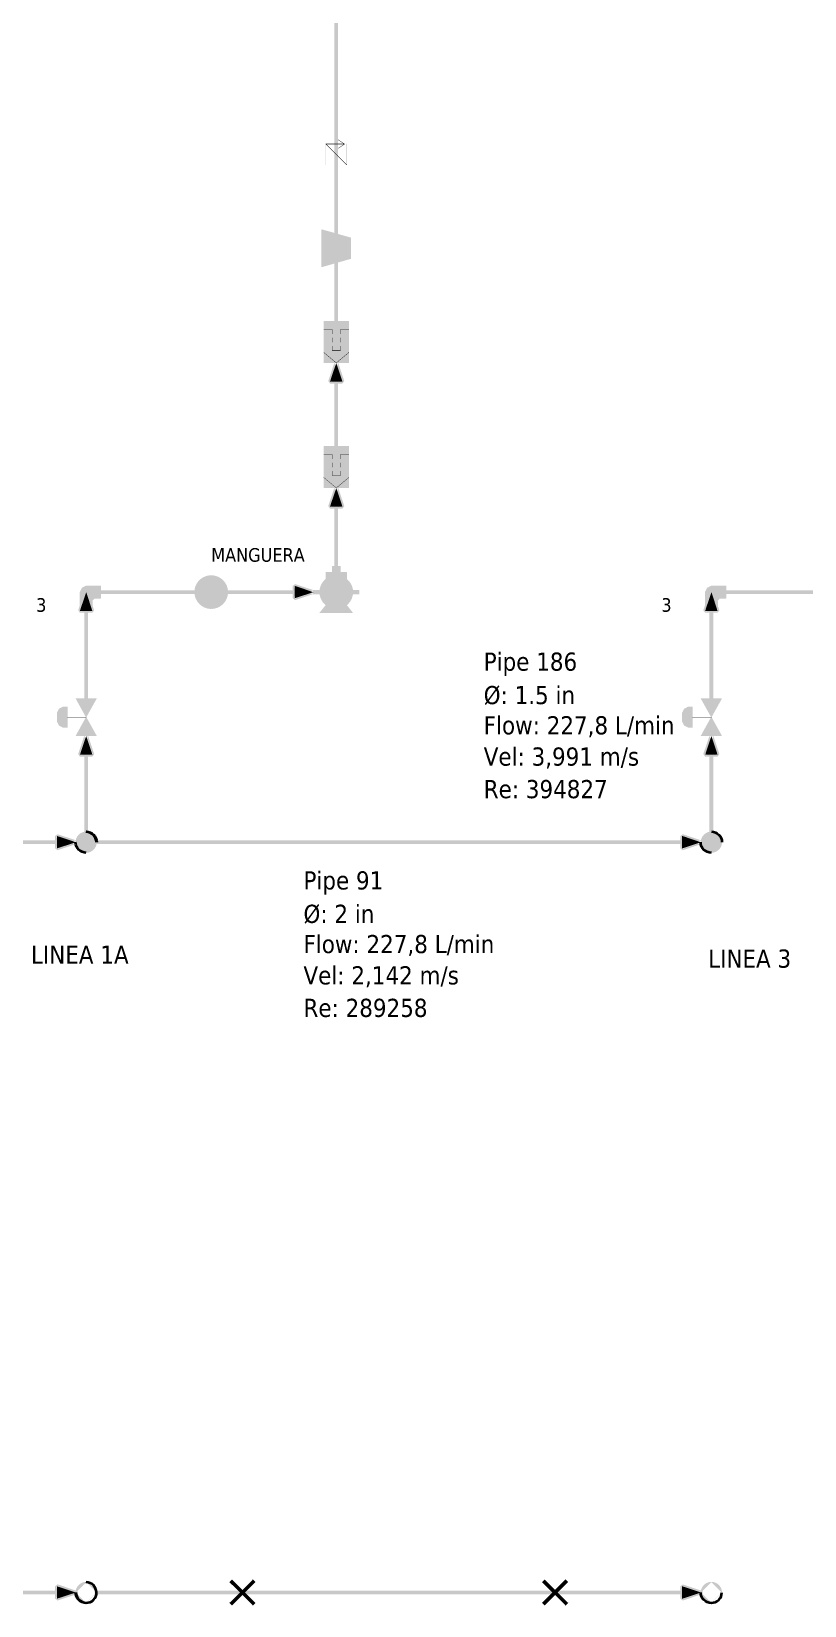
# Model space of a CAD drawing. Header units: inches. Extents: x 0.44 to 8.19, y 2.8 to 6.21.
# Drawn here: x 4.391 to 4.737, y 4.563 to 5.268 of the extents above; entities that cross this region are included whole.
import ezdxf

# ---------------------------------------------------------------- set-up
doc = ezdxf.new("R2010")
doc.units = ezdxf.units.IN
doc.header["$MEASUREMENT"] = 0
for name, color, linetype in [('PDF2_Geometry', 7, 'Continuous'), ('PDF2_Solid Fills', 7, 'Continuous'), ('PDF2_Text', 7, 'Continuous')]:
    doc.layers.add(name, color=color, linetype=linetype)
doc.styles.add('PDF Tahoma', font='tahoma.ttf')

msp = doc.modelspace()

# ---------------------------------------------------------------- hatches: boundary and pattern name
at = {"layer": 'PDF2_Solid Fills', "true_color": 0x2000ff, "transparency": 33554687}
for points in [[(4.52642, 5.13797), (4.52642, 5.28424), (4.5281, 5.28424), (4.5281, 5.1371), (4.52642, 5.1371)], [(4.52268, 5.21724), (4.52735, 5.21263), (4.5274, 5.21251), (4.52729, 5.2124), (4.52251, 5.21718), (4.52262, 5.21733)], [(4.52251, 5.2079), (4.52251, 5.21729), (4.52268, 5.21729), (4.52268, 5.20779), (4.52251, 5.20779)], [(4.52262, 5.21729), (4.53108, 5.21729), (4.53108, 5.21712), (4.52251, 5.21712), (4.52251, 5.21729)], [(4.52826, 5.21912), (4.53103, 5.21729), (4.53114, 5.21724), (4.53103, 5.21707), (4.53097, 5.21712), (4.52815, 5.21897), (4.5281, 5.21903), (4.52815, 5.21918)], [(4.52815, 5.21539), (4.53097, 5.21729), (4.53103, 5.21729), (4.53114, 5.21718), (4.53103, 5.21712), (4.52826, 5.21528), (4.52815, 5.21522), (4.5281, 5.21533)], [(4.53185, 5.2079), (4.53185, 5.21729), (4.53201, 5.21729), (4.53201, 5.20779), (4.53185, 5.20779)], [(4.52735, 5.21263), (4.53207, 5.2079), (4.53196, 5.20774), (4.52718, 5.21251), (4.52729, 5.21267)], [(4.52642, 5.08203), (4.52642, 5.11176), (4.5281, 5.11176), (4.5281, 5.08122), (4.52642, 5.08122)], [(4.52642, 5.02425), (4.52642, 5.05583), (4.5281, 5.05583), (4.5281, 5.02339), (4.52642, 5.02339)], [(4.47879, 5.01676, 0.41411), (4.47136, 5.02425), (4.47136, 5.02425, 0.412886), (4.46386, 5.01676), (4.46386, 5.01676, 0.414414), (4.47136, 5.00933), (4.47136, 5.00933, 0.415664)], [(4.41542, 5.01758), (4.50944, 5.01758), (4.50944, 5.01594), (4.41456, 5.01594), (4.41456, 5.01758)], [(4.41456, 4.96924), (4.41456, 5.00922), (4.41624, 5.00922), (4.41624, 4.96838), (4.41456, 4.96838)], [(4.41456, 4.90956), (4.41456, 4.94488), (4.41624, 4.94488), (4.41624, 4.90875), (4.41456, 4.90875)]]:
    msp.add_hatch(color=180, dxfattribs=at).paths.add_polyline_path(points)
h = msp.add_hatch(color=180, dxfattribs=at)
h.paths.add_polyline_path([(4.52083, 5.17899), (4.52083, 5.16222), (4.52072, 5.16222), (4.52072, 5.16228), (4.53381, 5.16601), (4.53381, 5.1659), (4.53369, 5.1659), (4.53369, 5.17524), (4.53381, 5.17524), (4.53381, 5.17518), (4.52072, 5.17887), (4.52072, 5.17899)], flags=0)
h.paths.add_polyline_path([(4.52078, 5.17904), (4.53381, 5.17535), (4.5339, 5.17524), (4.5339, 5.1659), (4.53381, 5.16585), (4.52078, 5.16211), (4.52067, 5.16222), (4.52067, 5.17899)], flags=0)
at = {"layer": 'PDF2_Solid Fills', "true_color": 0xc0c0c0, "transparency": 33554687}
for points in [[(4.52072, 5.17899), (4.52072, 5.16222), (4.53381, 5.1659), (4.53381, 5.17524)], [(4.52169, 5.12864), (4.52169, 5.13797), (4.53288, 5.13797), (4.53288, 5.11931), (4.52169, 5.11931)], [(4.52169, 5.07269), (4.52169, 5.08203), (4.53288, 5.08203), (4.53288, 5.06336), (4.52169, 5.06336)], [(4.52262, 5.02192), (4.52262, 5.02561), (4.52539, 5.02561), (4.52539, 5.02843), (4.52914, 5.02843), (4.52914, 5.02561), (4.53196, 5.02561), (4.53196, 5.02192)], [(4.4126, 5.01025), (4.4126, 5.01676), (4.41351, 5.01861), (4.41542, 5.01958), (4.42193, 5.01958), (4.42193, 5.014), (4.41917, 5.014), (4.41818, 5.01303), (4.41818, 5.01025)], [(4.69228, 5.01025), (4.69228, 5.01676), (4.69319, 5.01861), (4.6951, 5.01958), (4.70161, 5.01958), (4.70161, 5.014), (4.69878, 5.014), (4.69786, 5.01303), (4.69786, 5.01025)], [(4.40701, 4.95617), (4.40517, 4.95617), (4.40326, 4.95708), (4.40235, 4.95899), (4.40235, 4.96267), (4.40326, 4.96457), (4.40517, 4.9655), (4.40701, 4.9655)], [(4.41075, 4.95242), (4.42008, 4.95242), (4.41075, 4.96924), (4.42008, 4.96924)], [(4.68668, 4.95617), (4.68485, 4.95617), (4.68294, 4.95708), (4.68201, 4.95899), (4.68201, 4.96267), (4.68294, 4.96457), (4.68485, 4.9655), (4.68668, 4.9655)], [(4.69043, 4.95242), (4.69976, 4.95242), (4.69043, 4.96924), (4.69976, 4.96924)]]:
    msp.add_hatch(color=9, dxfattribs=at).paths.add_polyline_path(points)
at = {"layer": 'PDF2_Solid Fills', "transparency": 33554687}
h = msp.add_hatch(color=256, dxfattribs=at)
h.paths.add_polyline_path([(4.5216, 5.12864), (4.5216, 5.13797), (4.52169, 5.13803), (4.53288, 5.13803), (4.53293, 5.13797), (4.53293, 5.11931), (4.53288, 5.11925), (4.52169, 5.11925), (4.5216, 5.11931)], flags=0)
h.paths.add_polyline_path([(4.52175, 5.12864), (4.52175, 5.11931), (4.52169, 5.11931), (4.52169, 5.11942), (4.53288, 5.11942), (4.53288, 5.11931), (4.53276, 5.11931), (4.53276, 5.13797), (4.53288, 5.13797), (4.53288, 5.13786), (4.52169, 5.13786), (4.52169, 5.13797), (4.52175, 5.13797)], flags=0)
for color, points in [(256, [(4.52169, 5.13433), (4.5255, 5.13433), (4.5255, 5.13417), (4.5216, 5.13417), (4.5216, 5.13433)]), (256, [(4.5255, 5.13422), (4.5255, 5.13226), (4.52533, 5.13226), (4.52533, 5.13433), (4.5255, 5.13433)]), (256, [(4.52914, 5.13433), (4.53293, 5.13433), (4.53293, 5.13417), (4.52908, 5.13417), (4.52908, 5.13433)]), (256, [(4.52924, 5.13422), (4.52924, 5.13226), (4.52908, 5.13226), (4.52908, 5.13433), (4.52924, 5.13433)]), (256, [(4.5255, 5.13049), (4.5255, 5.12853), (4.52533, 5.12853), (4.52533, 5.13058), (4.5255, 5.13058)]), (256, [(4.5255, 5.12679), (4.5255, 5.12483), (4.52533, 5.12483), (4.52533, 5.12685), (4.5255, 5.12685)]), (256, [(4.52924, 5.13049), (4.52924, 5.12853), (4.52908, 5.12853), (4.52908, 5.13058), (4.52924, 5.13058)]), (256, [(4.52908, 5.12489), (4.52908, 5.12685), (4.52924, 5.12685), (4.52924, 5.12483), (4.52908, 5.12483)]), (256, [(4.52175, 5.12403), (4.52735, 5.11936), (4.5274, 5.11931), (4.52729, 5.11919), (4.52724, 5.11925), (4.52165, 5.12392), (4.52154, 5.12397), (4.52165, 5.12408)]), (256, [(4.52539, 5.125), (4.52924, 5.125), (4.52924, 5.12483), (4.52533, 5.12483), (4.52533, 5.125)]), (256, [(4.53293, 5.12392), (4.52735, 5.11925), (4.52729, 5.11919), (4.52718, 5.11931), (4.52724, 5.11936), (4.53282, 5.12403), (4.53288, 5.12408), (4.53299, 5.12397)]), (256, [(4.52169, 5.0784), (4.5255, 5.0784), (4.5255, 5.07824), (4.5216, 5.07824), (4.5216, 5.0784)]), (256, [(4.5255, 5.07829), (4.5255, 5.07633), (4.52533, 5.07633), (4.52533, 5.0784), (4.5255, 5.0784)]), (256, [(4.52914, 5.0784), (4.53293, 5.0784), (4.53293, 5.07824), (4.52908, 5.07824), (4.52908, 5.0784)]), (256, [(4.52924, 5.07829), (4.52924, 5.07633), (4.52908, 5.07633), (4.52908, 5.0784), (4.52924, 5.0784)]), (256, [(4.5255, 5.07454), (4.5255, 5.07264), (4.52533, 5.07264), (4.52533, 5.07465), (4.5255, 5.07465)]), (256, [(4.5255, 5.07086), (4.5255, 5.0689), (4.52533, 5.0689), (4.52533, 5.0709), (4.5255, 5.0709)]), (256, [(4.52924, 5.07454), (4.52924, 5.07264), (4.52908, 5.07264), (4.52908, 5.07465), (4.52924, 5.07465)]), (256, [(4.52908, 5.06896), (4.52908, 5.0709), (4.52924, 5.0709), (4.52924, 5.0689), (4.52908, 5.0689)]), (256, [(4.52175, 5.06808), (4.52735, 5.06342), (4.5274, 5.06336), (4.52729, 5.06326), (4.52724, 5.06332), (4.52165, 5.06799), (4.52154, 5.06803), (4.52165, 5.06814)]), (256, [(4.52539, 5.06907), (4.52924, 5.06907), (4.52924, 5.0689), (4.52533, 5.0689), (4.52533, 5.06907)]), (256, [(4.53293, 5.06799), (4.52735, 5.06332), (4.52729, 5.06326), (4.52718, 5.06336), (4.52724, 5.06342), (4.53282, 5.06808), (4.53288, 5.06814), (4.53299, 5.06803)]), (256, [(4.41542, 4.96078), (4.40696, 4.96078), (4.40696, 4.96094), (4.41547, 4.96094), (4.41547, 4.96078)]), (256, [(4.6951, 4.96078), (4.68658, 4.96078), (4.68658, 4.96094), (4.69515, 4.96094), (4.69515, 4.96078)]), (256, [(4.42008, 4.90489, 0.415163), (4.41542, 4.90956), (4.41542, 4.90956, 0.418528), (4.41075, 4.90489), (4.41075, 4.90489, 0.412984), (4.41542, 4.90022), (4.41542, 4.90022, 0.409606)]), (256, [(4.69976, 4.90489, 0.414077), (4.6951, 4.90956), (4.6951, 4.90956, 0.419618), (4.69043, 4.90489), (4.69043, 4.90489, 0.414078), (4.6951, 4.90022), (4.6951, 4.90022, 0.408515)]), (1, [(4.48122, 4.57454), (4.48649, 4.56928), (4.48535, 4.56814), (4.48475, 4.56874), (4.48008, 4.57335), (4.47949, 4.57394), (4.48068, 4.57514)]), (1, [(4.48008, 4.56521), (4.48535, 4.57047), (4.48649, 4.56928), (4.48589, 4.56874), (4.48122, 4.56407), (4.48068, 4.56347), (4.47949, 4.56467)]), (1, [(4.49056, 4.57335), (4.48589, 4.56874), (4.48535, 4.56814), (4.48415, 4.56928), (4.48942, 4.57454), (4.48996, 4.57514), (4.49115, 4.57394)]), (1, [(4.48942, 4.56407), (4.48475, 4.56874), (4.48415, 4.56928), (4.48535, 4.57047), (4.48589, 4.56988), (4.49056, 4.56521), (4.49115, 4.56467), (4.48996, 4.56347)]), (1, [(4.6211, 4.57454), (4.62636, 4.56928), (4.62517, 4.56814), (4.62457, 4.56874), (4.6199, 4.57335), (4.61931, 4.57394), (4.6205, 4.57514)]), (1, [(4.6199, 4.56521), (4.62517, 4.57047), (4.62636, 4.56928), (4.62576, 4.56874), (4.6205, 4.56347), (4.61931, 4.56467)]), (1, [(4.63043, 4.57335), (4.62576, 4.56874), (4.62517, 4.56814), (4.62397, 4.56928), (4.62983, 4.57514), (4.63103, 4.57394)]), (1, [(4.62924, 4.56407), (4.62457, 4.56874), (4.62397, 4.56928), (4.62517, 4.57047), (4.63043, 4.56521), (4.63103, 4.56467), (4.62983, 4.56347)])]:
    msp.add_hatch(color=color, dxfattribs=at).paths.add_polyline_path(points)
h = msp.add_hatch(color=256, dxfattribs=at)
h.paths.add_polyline_path([(4.52371, 5.11117), (4.52647, 5.11957), (4.52806, 5.11957), (4.53087, 5.11117), (4.53006, 5.11008), (4.52447, 5.11008)], flags=0)
h.paths.add_polyline_path([(4.52447, 5.11176), (4.53006, 5.11176), (4.53006, 5.11094), (4.52929, 5.11068), (4.52647, 5.11903), (4.52729, 5.11931), (4.52806, 5.11903), (4.52528, 5.11068), (4.52447, 5.11094)], flags=0)
h = msp.add_hatch(color=256, dxfattribs=at)
h.paths.add_polyline_path([(4.5216, 5.07269), (4.5216, 5.08203), (4.52169, 5.08208), (4.53288, 5.08208), (4.53293, 5.08203), (4.53293, 5.06336), (4.53288, 5.06332), (4.52169, 5.06332), (4.5216, 5.06336)], flags=0)
h.paths.add_polyline_path([(4.52175, 5.07269), (4.52175, 5.06336), (4.52169, 5.06336), (4.52169, 5.06347), (4.53288, 5.06347), (4.53288, 5.06336), (4.53276, 5.06336), (4.53276, 5.08203), (4.53288, 5.08203), (4.53288, 5.08192), (4.52169, 5.08192), (4.52169, 5.08203), (4.52175, 5.08203)], flags=0)
h = msp.add_hatch(color=256, dxfattribs=at)
h.paths.add_polyline_path([(4.52371, 5.05524), (4.52647, 5.06364), (4.52806, 5.06364), (4.53087, 5.05524), (4.53006, 5.05414), (4.52447, 5.05414)], flags=0)
h.paths.add_polyline_path([(4.52447, 5.05583), (4.53006, 5.05583), (4.53006, 5.05501), (4.52929, 5.05474), (4.52647, 5.0631), (4.52729, 5.06336), (4.52806, 5.0631), (4.52528, 5.05474), (4.52447, 5.05501)], flags=0)
at = {"layer": 'PDF2_Solid Fills', "true_color": 0x2000ff, "transparency": 33554687}
h = msp.add_hatch(color=180, dxfattribs=at)
h.paths.add_polyline_path([(4.52251, 5.02192), (4.52251, 5.02561), (4.52262, 5.02572), (4.52539, 5.02572), (4.52539, 5.02561), (4.52533, 5.02561), (4.52533, 5.02843), (4.52539, 5.02849), (4.52914, 5.02849), (4.52924, 5.02843), (4.52924, 5.02561), (4.52914, 5.02561), (4.52914, 5.02572), (4.53196, 5.02572), (4.53201, 5.02561), (4.53201, 5.02192), (4.53196, 5.02181), (4.52262, 5.02181)], flags=0)
h.paths.add_polyline_path([(4.52262, 5.02197), (4.53196, 5.02197), (4.53196, 5.02192), (4.53185, 5.02192), (4.53185, 5.02561), (4.53196, 5.02561), (4.53196, 5.02556), (4.52914, 5.02556), (4.52908, 5.02561), (4.52908, 5.02843), (4.52914, 5.02843), (4.52914, 5.02832), (4.52539, 5.02832), (4.52539, 5.02843), (4.5255, 5.02843), (4.5255, 5.02561), (4.52539, 5.02556), (4.52262, 5.02556), (4.52262, 5.02561), (4.52268, 5.02561), (4.52268, 5.02192), (4.52262, 5.02192)], flags=0)
h = msp.add_hatch(color=180, dxfattribs=at)
h.paths.add_polyline_path([(4.47874, 5.01676, 0.413147), (4.47136, 5.02414)], flags=0)
h.paths.add_polyline_path([(4.47136, 5.02414, 0.416277), (4.46397, 5.01676)], flags=0)
h.paths.add_polyline_path([(4.46397, 5.01676, 0.416278), (4.47136, 5.00939)], flags=0)
h.paths.add_polyline_path([(4.47136, 5.00939, 0.413147), (4.47874, 5.01676)], flags=0)
h.paths.add_polyline_path([(4.47136, 5.00922, 0.409911), (4.47889, 5.01676)], flags=0)
h.paths.add_polyline_path([(4.46382, 5.01676, 0.412981), (4.47136, 5.00922)], flags=0)
h.paths.add_polyline_path([(4.47136, 5.02431, 0.41574), (4.46382, 5.01676)], flags=0)
h.paths.add_polyline_path([(4.47889, 5.01676, 0.412677), (4.47136, 5.02431)], flags=0)
h = msp.add_hatch(color=180, dxfattribs=at)
h.paths.add_polyline_path([(4.46853, 5.02246), (4.47043, 5.02246), (4.47049, 5.02235), (4.47049, 5.01768), (4.47043, 5.01768), (4.47032, 5.01774), (4.47314, 5.0224), (4.47319, 5.02246), (4.47504, 5.02246), (4.47515, 5.02235), (4.47233, 5.01671), (4.47228, 5.01676), (4.47233, 5.01682), (4.47515, 5.01124), (4.47504, 5.01107), (4.47319, 5.01107), (4.47314, 5.01112), (4.47032, 5.01579), (4.47043, 5.01585), (4.47049, 5.01585), (4.47049, 5.01118), (4.47043, 5.01107), (4.46853, 5.01107), (4.46847, 5.01118), (4.46847, 5.02235)], flags=0)
h.paths.add_polyline_path([(4.46864, 5.02235), (4.46864, 5.01118), (4.46853, 5.01118), (4.46853, 5.01128), (4.47043, 5.01128), (4.47043, 5.01118), (4.47032, 5.01118), (4.47032, 5.01585), (4.47049, 5.0159), (4.47325, 5.01124), (4.47319, 5.01118), (4.47319, 5.01128), (4.47504, 5.01128), (4.47504, 5.01118), (4.47499, 5.01112), (4.47222, 5.01671), (4.47222, 5.01682), (4.47499, 5.0224), (4.47504, 5.02235), (4.47504, 5.02229), (4.47319, 5.02229), (4.47319, 5.02235), (4.47325, 5.02229), (4.47049, 5.01768), (4.47032, 5.01768), (4.47032, 5.02235), (4.47043, 5.02235), (4.47043, 5.02229), (4.46853, 5.02229), (4.46853, 5.02235)], flags=0)
at = {"layer": 'PDF2_Solid Fills', "true_color": 0xffffff, "transparency": 33554687}
msp.add_hatch(color=7, dxfattribs=at).paths.add_polyline_path([(4.46853, 5.02235), (4.47043, 5.02235), (4.47043, 5.01768), (4.47319, 5.02235), (4.47504, 5.02235), (4.47228, 5.01676), (4.47504, 5.01118), (4.47319, 5.01118), (4.47043, 5.01585), (4.47043, 5.01118), (4.46853, 5.01118)])
at = {"layer": 'PDF2_Solid Fills', "transparency": 33554687}
h = msp.add_hatch(color=256, dxfattribs=at)
h.paths.add_polyline_path([(4.5089, 5.02035), (4.51731, 5.01758), (4.51731, 5.016), (4.5089, 5.01318), (4.50781, 5.014), (4.50781, 5.01958)], flags=0)
h.paths.add_polyline_path([(4.50944, 5.01958), (4.50944, 5.014), (4.50863, 5.014), (4.50836, 5.01475), (4.51676, 5.01758), (4.51704, 5.01676), (4.51676, 5.016), (4.50836, 5.01878), (4.50863, 5.01958)], flags=0)
h = msp.add_hatch(color=256, dxfattribs=at)
h.paths.add_polyline_path([(4.53467, 5.01676, 0.413836), (4.52729, 5.02414)], flags=0)
h.paths.add_polyline_path([(4.52729, 5.02414, 0.416662), (4.51992, 5.01676)], flags=0)
h.paths.add_polyline_path([(4.51992, 5.01676, 0.416663), (4.52729, 5.00939)], flags=0)
h.paths.add_polyline_path([(4.52729, 5.00939, 0.413837), (4.53467, 5.01676)], flags=0)
h.paths.add_polyline_path([(4.52729, 5.00922, 0.410217), (4.53483, 5.01676)], flags=0)
h.paths.add_polyline_path([(4.51975, 5.01676, 0.412981), (4.52729, 5.00922)], flags=0)
h.paths.add_polyline_path([(4.52729, 5.02431, 0.41574), (4.51975, 5.01676)], flags=0)
h.paths.add_polyline_path([(4.53483, 5.01676, 0.412981), (4.52729, 5.02431)], flags=0)
at = {"layer": 'PDF2_Solid Fills', "true_color": 0xe6e6e6, "transparency": 33554687}
msp.add_hatch(color=254, dxfattribs=at).paths.add_polyline_path([(4.53472, 5.01676, 0.414793), (4.52729, 5.02425), (4.52729, 5.02425, 0.41326), (4.51981, 5.01676), (4.51981, 5.01676, 0.414793), (4.52729, 5.00933), (4.52729, 5.00933, 0.416348)])
at = {"layer": 'PDF2_Solid Fills', "transparency": 33554687}
h = msp.add_hatch(color=256, dxfattribs=at)
h.paths.add_polyline_path([(4.41183, 5.00863), (4.41461, 5.01704), (4.41618, 5.01704), (4.419, 5.00863), (4.41818, 5.00754), (4.4126, 5.00754)], flags=0)
h.paths.add_polyline_path([(4.4126, 5.00922), (4.41818, 5.00922), (4.41818, 5.00836), (4.41743, 5.00814), (4.41461, 5.0165), (4.41542, 5.01676), (4.41618, 5.0165), (4.41342, 5.00814), (4.4126, 5.00836)], flags=0)
at = {"layer": 'PDF2_Solid Fills', "true_color": 0x2000ff, "transparency": 33554687}
h = msp.add_hatch(color=180, dxfattribs=at)
h.paths.add_polyline_path([(4.41254, 5.01025), (4.41254, 5.01682), (4.41347, 5.01867), (4.41351, 5.01872), (4.41536, 5.01964), (4.42193, 5.01964), (4.42204, 5.01958), (4.42204, 5.014), (4.42193, 5.01389), (4.41917, 5.01389), (4.41917, 5.014), (4.41922, 5.01394), (4.41829, 5.01297), (4.41818, 5.01303), (4.41829, 5.01303), (4.41829, 5.01025), (4.41818, 5.01014), (4.4126, 5.01014)], flags=0)
h.paths.add_polyline_path([(4.4126, 5.01031), (4.41818, 5.01031), (4.41818, 5.01025), (4.41813, 5.01025), (4.41813, 5.01307), (4.41906, 5.01406), (4.42193, 5.01406), (4.42193, 5.014), (4.42188, 5.014), (4.42188, 5.01958), (4.42193, 5.01958), (4.42193, 5.01947), (4.41542, 5.01947), (4.41542, 5.01958), (4.41542, 5.01947), (4.41357, 5.01856), (4.41351, 5.01861), (4.41363, 5.01861), (4.41271, 5.01671), (4.4126, 5.01676), (4.41271, 5.01676), (4.41271, 5.01025), (4.4126, 5.01025)], flags=0)
at = {"layer": 'PDF2_Solid Fills', "transparency": 33554687}
h = msp.add_hatch(color=256, dxfattribs=at)
h.paths.add_polyline_path([(4.51704, 5.01779), (4.53754, 5.01779), (4.5376, 5.01768), (4.5376, 5.01585), (4.53754, 5.01574), (4.51704, 5.01574), (4.51693, 5.01585), (4.51693, 5.01768)], flags=0)
h.paths.add_polyline_path([(4.51708, 5.01768), (4.51708, 5.01585), (4.51704, 5.01585), (4.51704, 5.0159), (4.53754, 5.0159), (4.53754, 5.01585), (4.53743, 5.01585), (4.53743, 5.01768), (4.53754, 5.01768), (4.53754, 5.01764), (4.51704, 5.01764), (4.51704, 5.01768)], flags=0)
at = {"layer": 'PDF2_Solid Fills', "true_color": 0x404040, "transparency": 33554687}
for points in [[(4.51704, 5.01768), (4.53756, 5.01768), (4.53756, 5.01583), (4.51704, 5.01583)], [(4.51981, 5.00743), (4.53472, 5.00743), (4.53097, 5.0121), (4.52354, 5.0121)]]:
    msp.add_hatch(color=250, dxfattribs=at).paths.add_polyline_path(points)
at = {"layer": 'PDF2_Solid Fills', "transparency": 33554687}
h = msp.add_hatch(color=256, dxfattribs=at)
h.paths.add_polyline_path([(4.69146, 5.00863), (4.69428, 5.01704), (4.69586, 5.01704), (4.69868, 5.00863), (4.69786, 5.00754), (4.69228, 5.00754)], flags=0)
h.paths.add_polyline_path([(4.69228, 5.00922), (4.69786, 5.00922), (4.69786, 5.00836), (4.6971, 5.00814), (4.69428, 5.0165), (4.6951, 5.01676), (4.69586, 5.0165), (4.69308, 5.00814), (4.69228, 5.00836)], flags=0)
at = {"layer": 'PDF2_Solid Fills', "true_color": 0x2300ff, "transparency": 33554687}
h = msp.add_hatch(color=180, dxfattribs=at)
h.paths.add_polyline_path([(4.69222, 5.01025), (4.69222, 5.01682), (4.69314, 5.01867), (4.69319, 5.01872), (4.69504, 5.01964), (4.70161, 5.01964), (4.70171, 5.01958), (4.70171, 5.014), (4.70161, 5.01389), (4.69878, 5.01389), (4.69878, 5.014), (4.69889, 5.01394), (4.69792, 5.01297), (4.69786, 5.01303), (4.69797, 5.01303), (4.69797, 5.01025), (4.69786, 5.01014), (4.69228, 5.01014)], flags=0)
h.paths.add_polyline_path([(4.69228, 5.01031), (4.69786, 5.01031), (4.69786, 5.01025), (4.69781, 5.01025), (4.69781, 5.01307), (4.69874, 5.01406), (4.70161, 5.01406), (4.70161, 5.014), (4.7015, 5.014), (4.7015, 5.01958), (4.70161, 5.01958), (4.70161, 5.01947), (4.6951, 5.01947), (4.6951, 5.01958), (4.6951, 5.01947), (4.69325, 5.01856), (4.69319, 5.01861), (4.69331, 5.01861), (4.69233, 5.01671), (4.69228, 5.01676), (4.69239, 5.01676), (4.69239, 5.01025), (4.69228, 5.01025)], flags=0)
for points in [[(4.6951, 5.01758), (4.78911, 5.01758), (4.78911, 5.01594), (4.69422, 5.01594), (4.69422, 5.01758)], [(4.69422, 4.96924), (4.69422, 5.00922), (4.6959, 5.00922), (4.6959, 4.96838), (4.69422, 4.96838)], [(4.69422, 4.90956), (4.69422, 4.94488), (4.6959, 4.94488), (4.6959, 4.90875), (4.69422, 4.90875)]]:
    msp.add_hatch(color=180, dxfattribs=at).paths.add_polyline_path(points)
at = {"layer": 'PDF2_Solid Fills', "transparency": 33554687}
h = msp.add_hatch(color=256, dxfattribs=at)
h.paths.add_polyline_path([(4.51981, 5.00754), (4.53472, 5.00754), (4.53472, 5.00743), (4.53467, 5.00738), (4.53093, 5.01204), (4.53097, 5.0121), (4.53097, 5.01204), (4.52354, 5.01204), (4.52354, 5.0121), (4.5236, 5.01204), (4.51986, 5.00738), (4.51981, 5.00743)], flags=0)
h.paths.add_polyline_path([(4.51975, 5.00749), (4.52349, 5.01215), (4.52354, 5.01221), (4.53097, 5.01221), (4.53108, 5.01215), (4.53478, 5.00749), (4.53472, 5.00738), (4.51981, 5.00738)], flags=0)
h = msp.add_hatch(color=256, dxfattribs=at)
h.paths.add_polyline_path([(4.40701, 4.95611), (4.40511, 4.95611), (4.40326, 4.95703), (4.40321, 4.95708), (4.40229, 4.95893), (4.40229, 4.96272), (4.40321, 4.96463), (4.40326, 4.96463), (4.40511, 4.9656), (4.40701, 4.9656), (4.40711, 4.9655), (4.40711, 4.95617)], flags=0)
h.paths.add_polyline_path([(4.40696, 4.95617), (4.40696, 4.9655), (4.40701, 4.9655), (4.40701, 4.96544), (4.40517, 4.96544), (4.40517, 4.9655), (4.40517, 4.96544), (4.40332, 4.96446), (4.40326, 4.96457), (4.40337, 4.96451), (4.40246, 4.96267), (4.40235, 4.96267), (4.40246, 4.96267), (4.40246, 4.95899), (4.40235, 4.95899), (4.40246, 4.95899), (4.40337, 4.95714), (4.40326, 4.95708), (4.40332, 4.95719), (4.40517, 4.95628), (4.40517, 4.95617), (4.40517, 4.95628), (4.40701, 4.95628), (4.40701, 4.95617)], flags=0)
h = msp.add_hatch(color=256, dxfattribs=at)
h.paths.add_polyline_path([(4.41075, 4.95253), (4.42008, 4.95253), (4.42008, 4.95242), (4.41997, 4.95242), (4.41531, 4.96078), (4.41069, 4.96918), (4.41075, 4.96929), (4.42008, 4.96929), (4.42014, 4.96918), (4.41081, 4.95242), (4.41075, 4.95242)], flags=0)
h.paths.add_polyline_path([(4.41069, 4.95247), (4.41997, 4.96929), (4.42008, 4.96924), (4.42008, 4.96912), (4.41075, 4.96912), (4.41075, 4.96924), (4.41081, 4.96929), (4.42014, 4.95247), (4.42008, 4.95236), (4.41075, 4.95236)], flags=0)
h = msp.add_hatch(color=256, dxfattribs=at)
h.paths.add_polyline_path([(4.68668, 4.95611), (4.68479, 4.95611), (4.68294, 4.95703), (4.68289, 4.95708), (4.68197, 4.95893), (4.68192, 4.95899), (4.68192, 4.96272), (4.68197, 4.96272), (4.68289, 4.96463), (4.68294, 4.96463), (4.68479, 4.9656), (4.68668, 4.9656), (4.68674, 4.9655), (4.68674, 4.95617)], flags=0)
h.paths.add_polyline_path([(4.68658, 4.95617), (4.68658, 4.9655), (4.68668, 4.9655), (4.68668, 4.96544), (4.68485, 4.96544), (4.68485, 4.9655), (4.68485, 4.96544), (4.683, 4.96446), (4.68294, 4.96457), (4.68306, 4.96451), (4.68207, 4.96267), (4.68201, 4.96267), (4.68213, 4.96267), (4.68213, 4.95899), (4.68201, 4.95899), (4.68207, 4.95899), (4.68306, 4.95714), (4.68294, 4.95708), (4.683, 4.95719), (4.68485, 4.95628), (4.68485, 4.95617), (4.68485, 4.95628), (4.68668, 4.95628), (4.68668, 4.95617)], flags=0)
h = msp.add_hatch(color=256, dxfattribs=at)
h.paths.add_polyline_path([(4.69043, 4.95253), (4.69976, 4.95253), (4.69976, 4.95242), (4.69965, 4.95242), (4.69499, 4.96078), (4.69032, 4.96918), (4.69043, 4.96929), (4.69976, 4.96929), (4.69982, 4.96918), (4.69049, 4.95242), (4.69043, 4.95242)], flags=0)
h.paths.add_polyline_path([(4.69032, 4.95247), (4.69965, 4.96929), (4.69976, 4.96924), (4.69976, 4.96912), (4.69043, 4.96912), (4.69043, 4.96924), (4.69049, 4.96929), (4.69982, 4.95247), (4.69976, 4.95236), (4.69043, 4.95236)], flags=0)
h = msp.add_hatch(color=256, dxfattribs=at)
h.paths.add_polyline_path([(4.41183, 4.94433), (4.41461, 4.95269), (4.41618, 4.95269), (4.419, 4.94433), (4.41818, 4.94319), (4.4126, 4.94319)], flags=0)
h.paths.add_polyline_path([(4.4126, 4.94488), (4.41818, 4.94488), (4.41818, 4.94407), (4.41743, 4.94379), (4.41461, 4.95221), (4.41542, 4.95242), (4.41618, 4.95221), (4.41342, 4.94379), (4.4126, 4.94407)], flags=0)
h = msp.add_hatch(color=256, dxfattribs=at)
h.paths.add_polyline_path([(4.69146, 4.94433), (4.69428, 4.95269), (4.69586, 4.95269), (4.69868, 4.94433), (4.69786, 4.94319), (4.69228, 4.94319)], flags=0)
h.paths.add_polyline_path([(4.69228, 4.94488), (4.69786, 4.94488), (4.69786, 4.94407), (4.6971, 4.94379), (4.69428, 4.95221), (4.6951, 4.95242), (4.69586, 4.95221), (4.69308, 4.94379), (4.69228, 4.94407)], flags=0)
h = msp.add_hatch(color=256, dxfattribs=at)
h.paths.add_polyline_path([(4.40261, 4.90847), (4.41103, 4.90571), (4.41103, 4.90414), (4.40261, 4.90132), (4.40153, 4.90213), (4.40153, 4.90771)], flags=0)
h.paths.add_polyline_path([(4.40321, 4.90771), (4.40321, 4.90213), (4.40235, 4.90213), (4.40207, 4.90289), (4.41049, 4.90571), (4.41075, 4.90489), (4.41049, 4.90414), (4.40207, 4.9069), (4.40235, 4.90771)], flags=0)
h = msp.add_hatch(color=256, dxfattribs=at)
h.paths.add_polyline_path([(4.41542, 4.9095, 0.414538), (4.41081, 4.90489)], flags=0)
h.paths.add_polyline_path([(4.41081, 4.90489, 0.415925), (4.41542, 4.90033)], flags=0)
h.paths.add_polyline_path([(4.41542, 4.90033, 0.41959), (4.41997, 4.90489)], flags=0)
h.paths.add_polyline_path([(4.41542, 4.90017, 0.413608), (4.42014, 4.90489)], flags=0)
h.paths.add_polyline_path([(4.41542, 4.90967, 0.408801), (4.41064, 4.90489)], flags=0)
h = msp.add_hatch(color=256, dxfattribs=at)
h.paths.add_polyline_path([(4.68229, 4.90847), (4.69069, 4.90571), (4.69069, 4.90414), (4.68229, 4.90132), (4.68121, 4.90213), (4.68121, 4.90771)], flags=0)
h.paths.add_polyline_path([(4.68283, 4.90771), (4.68283, 4.90213), (4.68201, 4.90213), (4.68175, 4.90289), (4.69015, 4.90571), (4.69043, 4.90489), (4.69015, 4.90414), (4.68175, 4.9069), (4.68201, 4.90771)], flags=0)
h = msp.add_hatch(color=256, dxfattribs=at)
h.paths.add_polyline_path([(4.69965, 4.90489, 0.413591), (4.6951, 4.9095)], flags=0)
h.paths.add_polyline_path([(4.6951, 4.9095, 0.41564), (4.69049, 4.90489)], flags=0)
h.paths.add_polyline_path([(4.69049, 4.90489, 0.41703), (4.6951, 4.90033)], flags=0)
h.paths.add_polyline_path([(4.6951, 4.90033, 0.415024), (4.69965, 4.90489)], flags=0)
h.paths.add_polyline_path([(4.6951, 4.90017, 0.412531), (4.69982, 4.90489)], flags=0)
h.paths.add_polyline_path([(4.6951, 4.90967, 0.409865), (4.69032, 4.90489)], flags=0)
at = {"layer": 'PDF2_Solid Fills', "true_color": 0x6a00ff, "transparency": 33554687}
msp.add_hatch(color=190, dxfattribs=at).paths.add_polyline_path([(4.19168, 4.90576), (4.40321, 4.90576), (4.40321, 4.90408), (4.19086, 4.90408), (4.19086, 4.90576)])
at = {"layer": 'PDF2_Solid Fills', "true_color": 0x0035fe, "transparency": 33554687}
msp.add_hatch(color=160, dxfattribs=at).paths.add_polyline_path([(4.42008, 4.90576), (4.68283, 4.90576), (4.68283, 4.90408), (4.41922, 4.90408), (4.41922, 4.90576)])
at = {"layer": 'PDF2_Solid Fills', "true_color": 0x808080, "transparency": 33554687}
for points in [[(4.19168, 4.57015), (4.41157, 4.57015), (4.41157, 4.56847), (4.19086, 4.56847), (4.19086, 4.57015)], [(4.42008, 4.57015), (4.69125, 4.57015), (4.69125, 4.56847), (4.41922, 4.56847), (4.41922, 4.57015)]]:
    msp.add_hatch(color=8, dxfattribs=at).paths.add_polyline_path(points)
h = msp.add_hatch(color=8, dxfattribs=at)
h.paths.add_polyline_path([(4.40261, 4.57292), (4.41103, 4.5701), (4.41103, 4.56853), (4.40261, 4.56569), (4.40153, 4.56651), (4.40153, 4.5721)], flags=0)
h.paths.add_polyline_path([(4.40321, 4.5721), (4.40321, 4.56651), (4.40235, 4.56651), (4.40207, 4.56728), (4.41049, 4.5701), (4.41075, 4.56928), (4.41049, 4.56853), (4.40207, 4.57129), (4.40235, 4.5721)], flags=0)
h = msp.add_hatch(color=8, dxfattribs=at)
h.paths.add_polyline_path([(4.41542, 4.57389, 0.414537), (4.41081, 4.56928)], flags=0)
h.paths.add_polyline_path([(4.41542, 4.56472, 0.415031), (4.41997, 4.56928)], flags=0)
h.paths.add_polyline_path([(4.41542, 4.56456, 0.413608), (4.42014, 4.56928)], flags=0)
h.paths.add_polyline_path([(4.41542, 4.57406, 0.413169), (4.41064, 4.56928)], flags=0)
h.paths.add_polyline_path([(4.42014, 4.56928, 0.416621), (4.41542, 4.57406)], flags=0)
at = {"layer": 'PDF2_Solid Fills', "true_color": 0xc0c0c0, "transparency": 33554687}
h = msp.add_hatch(color=9, dxfattribs=at)
h.paths.add_polyline_path([(4.42008, 4.56928, 0.415164), (4.41542, 4.57394)], flags=0)
h.paths.add_polyline_path([(4.41542, 4.57394, 0.418529), (4.41075, 4.56928)], flags=0)
h.paths.add_polyline_path([(4.41075, 4.56928, 0.415424), (4.41542, 4.56467)], flags=0)
at = {"layer": 'PDF2_Solid Fills', "true_color": 0x808080, "transparency": 33554687}
h = msp.add_hatch(color=8, dxfattribs=at)
h.paths.add_polyline_path([(4.68229, 4.57292), (4.69069, 4.5701), (4.69069, 4.56853), (4.68229, 4.56569), (4.68121, 4.56651), (4.68121, 4.5721)], flags=0)
h.paths.add_polyline_path([(4.68283, 4.5721), (4.68283, 4.56651), (4.68201, 4.56651), (4.68175, 4.56728), (4.69015, 4.5701), (4.69043, 4.56928), (4.69015, 4.56853), (4.68175, 4.57129), (4.68201, 4.5721)], flags=0)
h = msp.add_hatch(color=8, dxfattribs=at)
h.paths.add_polyline_path([(4.69965, 4.56928, 0.41359), (4.6951, 4.57389)], flags=0)
h.paths.add_polyline_path([(4.6951, 4.57389, 0.415639), (4.69049, 4.56928)], flags=0)
h.paths.add_polyline_path([(4.69049, 4.56928, 0.41248), (4.6951, 4.56472)], flags=0)
h.paths.add_polyline_path([(4.6951, 4.56472, 0.41045), (4.69965, 4.56928)], flags=0)
h.paths.add_polyline_path([(4.6951, 4.56456, 0.412531), (4.69982, 4.56928)], flags=0)
h.paths.add_polyline_path([(4.6951, 4.57406, 0.41423), (4.69032, 4.56928)], flags=0)
h.paths.add_polyline_path([(4.69982, 4.56928, 0.41555), (4.6951, 4.57406)], flags=0)
at = {"layer": 'PDF2_Solid Fills', "true_color": 0xc0c0c0, "transparency": 33554687}
h = msp.add_hatch(color=9, dxfattribs=at)
h.paths.add_polyline_path([(4.69976, 4.56928, 0.414077), (4.6951, 4.57394)], flags=0)
h.paths.add_polyline_path([(4.6951, 4.57394, 0.419619), (4.69043, 4.56928)], flags=0)
h.paths.add_polyline_path([(4.69043, 4.56928, 0.41652), (4.6951, 4.56467)], flags=0)

# ---------------------------------------------------------------- linework, layer by layer
at = {"layer": 'PDF2_Geometry', "lineweight": 35, "transparency": 33554687}
for points in [[(4.41542, 4.90967), (4.41803, 4.90967), (4.42014, 4.9075), (4.42014, 4.90489)], [(4.41997, 4.90489), (4.41997, 4.90744), (4.41797, 4.9095), (4.41542, 4.9095)], [(4.6951, 4.90967), (4.69769, 4.90967), (4.69982, 4.9075), (4.69982, 4.90489)], [(4.41542, 4.90017), (4.41282, 4.90017), (4.41064, 4.90229), (4.41064, 4.90489)], [(4.6951, 4.90017), (4.69249, 4.90017), (4.69032, 4.90229), (4.69032, 4.90489)], [(4.41997, 4.56928), (4.41997, 4.57183), (4.41797, 4.57389), (4.41542, 4.57389)], [(4.41542, 4.56456), (4.41282, 4.56456), (4.41064, 4.56668), (4.41064, 4.56928)], [(4.41081, 4.56928), (4.41081, 4.56679), (4.41287, 4.56472), (4.41542, 4.56472)], [(4.41542, 4.56467), (4.41797, 4.56467), (4.42008, 4.56674), (4.42008, 4.56928)], [(4.6951, 4.56456), (4.69249, 4.56456), (4.69032, 4.56668), (4.69032, 4.56928)], [(4.6951, 4.56467), (4.69764, 4.56467), (4.69976, 4.56674), (4.69976, 4.56928)]]:
    msp.add_open_spline(points, degree=3, dxfattribs=at)
at = {"layer": 'PDF2_Solid Fills', "transparency": 33554687}
for points in [[(4.52447, 5.11094), (4.52729, 5.11931), (4.53006, 5.11094)], [(4.52447, 5.05501), (4.52729, 5.06336), (4.53006, 5.05501)], [(4.4126, 5.00836), (4.41542, 5.01676), (4.41818, 5.00836)], [(4.50863, 5.01958), (4.51704, 5.01676), (4.50863, 5.014)], [(4.69228, 5.00836), (4.6951, 5.01676), (4.69786, 5.00836)], [(4.4126, 4.94407), (4.41542, 4.95242), (4.41818, 4.94407)], [(4.69228, 4.94407), (4.6951, 4.95242), (4.69786, 4.94407)], [(4.40235, 4.90771), (4.41075, 4.90489), (4.40235, 4.90213)], [(4.68201, 4.90771), (4.69043, 4.90489), (4.68201, 4.90213)]]:
    msp.add_solid(points, dxfattribs=at)
at = {"layer": 'PDF2_Solid Fills', "color": 9, "true_color": 0xc0c0c0, "transparency": 33554687}
for points in [[(4.40235, 4.5721), (4.41075, 4.56928), (4.40235, 4.56651)], [(4.68201, 4.5721), (4.69043, 4.56928), (4.68201, 4.56651)]]:
    msp.add_solid(points, dxfattribs=at)

# ---------------------------------------------------------------- texts
at = {"layer": 'PDF2_Text', "transparency": 33554687, "attachment_point": 4, "style": 'PDF Tahoma'}
for s, insert, char_height in [('MANGUERA', (4.47134, 5.03334), 0.0061), ('3', (4.39304, 5.01096), 0.0061), ('3', (4.6727, 5.01096), 0.0061), ('Pipe 186', (4.59323, 4.98452), 0.008133), ('Ø: 1.5 in', (4.59323, 4.97053), 0.008133), ('Flow: 227,8 L/min', (4.59323, 4.95655), 0.0081332), ('Vel: 3,991 m/s', (4.59323, 4.94257), 0.0081332), ('Re: 394827', (4.59323, 4.92858), 0.008133), ('Pipe 91', (4.51261, 4.88666), 0.008133), ('Ø: 2 in', (4.51261, 4.87268), 0.008133), ('Flow: 227,8 L/min', (4.51261, 4.8587), 0.0081332), ('Vel: 2,142 m/s', (4.51261, 4.84471), 0.0081332), ('Re: 289258', (4.51261, 4.83073), 0.008133)]:
    msp.add_mtext(s, dxfattribs=dict(at, insert=insert, char_height=char_height))
at = {"layer": 'PDF2_Text', "color": 1, "transparency": 33554687, "char_height": 0.008133, "attachment_point": 4, "style": 'PDF Tahoma'}
for s, insert in [('LINEA 1A', (4.39071, 4.8546)), ('LINEA 3', (4.69364, 4.85276))]:
    msp.add_mtext(s, dxfattribs=dict(at, insert=insert))

doc.saveas('drawing.dxf')
